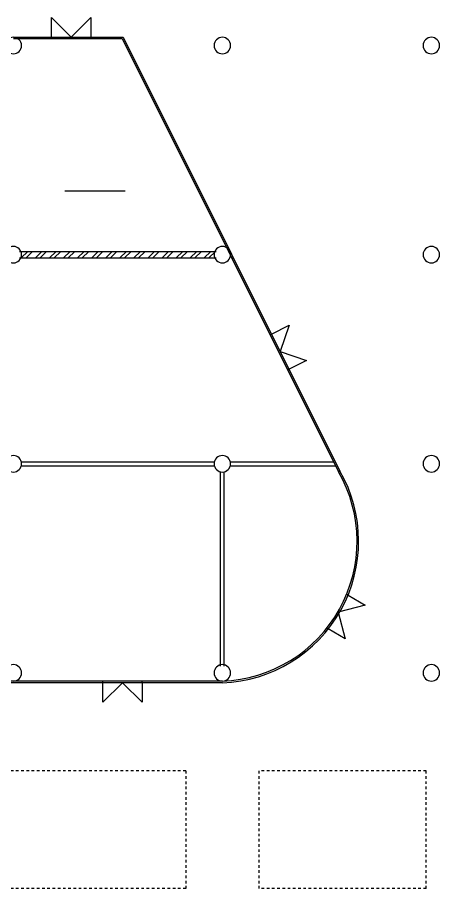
# Model space of a CAD drawing. Header units: metres. Extents: x 183920 to 188551, y 20757 to 23715.
# Drawn here: x 184321.52 to 184337.68, y 20921.11 to 20954.44 of the extents above; entities that cross this region are included whole.
import ezdxf

# ---------------------------------------------------------------- set-up
doc = ezdxf.new("R2010")
doc.units = ezdxf.units.M
for name, pattern in [('Style_18', [0]), ('Style_19', [0]), ('Style_2', [0]), ('Style_21', [9.525e-07, 6.35e-07, -3.175e-07])]:
    doc.linetypes.add(name, pattern=pattern)
for name, color, linetype, true_color in [('brick', 12, 'Continuous', 0xbd0000), ('COLON', 5, 'Continuous', 0x0000ff), ('DRAW', 7, 'Continuous', 0xffffff), ('GKL', 5, 'Continuous', 0x0000ff), ('Glass', 4, 'Continuous', 0x00ffff), ('S', 2, 'Continuous', 0xffff00), ('WALL', 7, 'Continuous', 0x000000)]:
    doc.layers.add(name, color=color, linetype=linetype, true_color=true_color)

# ---------------------------------------------------------------- blocks, each defined once
blk = doc.blocks.new('AC584E3954')
at = {"layer": 'Glass', "linetype": 'Style_19'}
for points in [[(-0.885, -1.234), (-0.885, -1.174)], [(0.615, -1.234), (0.615, -1.984), (-0.135, -1.234), (-0.885, -1.984), (-0.885, -1.234)], [(0.615, -1.234), (0.615, -1.174)]]:
    blk.add_lwpolyline(points, dxfattribs=at)

msp = doc.modelspace()

# ---------------------------------------------------------------- hatches: boundary and pattern name
at = {"layer": 'DRAW'}
h = msp.add_hatch(dxfattribs=at)
h.set_pattern_fill('PATTERN_0', color=256, scale=0.04, style=0, pattern_type=2)
h.set_pattern_definition([(45, (-3.6, 82), (-0.2694076836, 0.2694076836), []), (45, (-3.4204, 82), (-0.2694076836, 0.2694076836), [])])
edge = h.paths.add_edge_path(flags=0)
edge.add_line((184313.134, 20945.487), (184305.601, 20945.487))
edge.add_arc((184305.367, 20945.362), 0.265, 0, 28.1446, ccw=False)
edge.add_arc((184305.367, 20945.362), 0.265, -28.1446, 0, ccw=False)
edge.add_line((184305.601, 20945.237), (184313.134, 20945.237))
edge.add_arc((184313.367, 20945.362), 0.265, 180, 208.1446, ccw=False)
edge.add_arc((184313.367, 20945.362), 0.265, 151.8554, 180, ccw=False)
edge.add_line((184313.134, 20945.487), (184313.134, 20945.487))
edge = h.paths.add_edge_path(flags=0)
edge.add_line((184321.134, 20945.487), (184313.601, 20945.487))
edge.add_arc((184313.367, 20945.362), 0.265, 0, 28.1446, ccw=False)
edge.add_arc((184313.367, 20945.362), 0.265, -28.1446, 0, ccw=False)
edge.add_line((184313.601, 20945.237), (184321.134, 20945.237))
edge.add_arc((184321.367, 20945.362), 0.265, 180, 208.1446, ccw=False)
edge.add_arc((184321.367, 20945.362), 0.265, 151.8554, 180, ccw=False)
edge.add_line((184321.134, 20945.487), (184321.134, 20945.487))
edge = h.paths.add_edge_path(flags=0)
edge.add_arc((184329.367, 20945.362), 0.265, 151.8554, 180, ccw=False)
edge.add_line((184329.134, 20945.487), (184321.601, 20945.487))
edge.add_arc((184321.367, 20945.362), 0.265, 0, 28.1446, ccw=False)
edge.add_arc((184321.367, 20945.362), 0.265, -28.1446, 0, ccw=False)
edge.add_line((184321.601, 20945.237), (184329.134, 20945.237))
edge.add_arc((184329.367, 20945.362), 0.265, 180, 208.1446, ccw=False)
edge.add_line((184329.102, 20945.362), (184329.102, 20945.362))
edge = h.paths.add_edge_path(flags=0)
edge.add_line((184329.68, 20945.487), (184329.601, 20945.487))
edge.add_arc((184329.367, 20945.362), 0.265, 0, 28.1446, ccw=False)
edge.add_arc((184329.367, 20945.362), 0.265, -28.1446, 0, ccw=False)
edge.add_line((184329.601, 20945.237), (184329.805, 20945.237))
edge.add_line((184329.805, 20945.237), (184329.68, 20945.487))
edge.add_line((184329.68, 20945.487), (184329.68, 20945.487))
edge = h.paths.add_edge_path(flags=0)
edge.add_spline(control_points=[(184297.657, 20945.237), (184297.691, 20945.317), (184297.691, 20945.406), (184297.657, 20945.487)], knot_values=[0, 0, 0, 0, 1, 1, 1, 1], degree=3, periodic=0)
edge.add_line((184297.657, 20945.487), (184305.134, 20945.487))
edge.add_spline(control_points=[(184305.134, 20945.487), (184305.091, 20945.407), (184305.091, 20945.316), (184305.134, 20945.237)], knot_values=[0, 0, 0, 0, 1, 1, 1, 1], degree=3, periodic=0)
edge.add_line((184305.134, 20945.237), (184297.657, 20945.237))

# ---------------------------------------------------------------- linework, layer by layer
at = {"layer": 'brick', "linetype": 'Style_19'}
for points in [[(184321.601, 20945.487), (184329.134, 20945.487)], [(184321.601, 20945.237), (184329.134, 20945.237)]]:
    msp.add_lwpolyline(points, dxfattribs=at)
at = {"layer": 'COLON', "linetype": 'Style_2'}
for points in [[(184321.052, 20953.362, 1), (184321.682, 20953.362, 1), (184321.052, 20953.362)], [(184329.052, 20953.362, 1), (184329.682, 20953.362, 1), (184329.052, 20953.362)], [(184337.052, 20953.362, 1), (184337.682, 20953.362, 1), (184337.052, 20953.362)], [(184321.052, 20945.362, 1), (184321.682, 20945.362, 1), (184321.052, 20945.362)], [(184329.052, 20945.362, 1), (184329.682, 20945.362, 1), (184329.052, 20945.362)], [(184337.052, 20945.362, 1), (184337.682, 20945.362, 1), (184337.052, 20945.362)], [(184337.052, 20937.362, 1), (184337.682, 20937.362, 1), (184337.052, 20937.362)], [(184321.052, 20929.362, 1), (184321.682, 20929.362, 1), (184321.052, 20929.362)], [(184329.052, 20929.362, 1), (184329.682, 20929.362, 1), (184329.052, 20929.362)], [(184337.052, 20929.362, 1), (184337.682, 20929.362, 1), (184337.052, 20929.362)]]:
    msp.add_lwpolyline(points, format="xyb", close=True, dxfattribs=at)
at = {"layer": 'COLON', "linetype": 'Style_18'}
for points in [[(184321.052, 20937.362, 1), (184321.682, 20937.362, 1), (184321.052, 20937.362)], [(184329.052, 20937.362, 1), (184329.682, 20937.362, 1), (184329.052, 20937.362)]]:
    msp.add_lwpolyline(points, format="xyb", close=True, dxfattribs=at)
at = {"layer": 'GKL', "linetype": 'Style_19'}
for points in [[(184321.673, 20937.437), (184329.061, 20937.437)], [(184321.673, 20937.287), (184329.061, 20937.287)], [(184329.673, 20937.437), (184333.624, 20937.437)], [(184329.673, 20937.287), (184333.699, 20937.287)], [(184329.292, 20929.616), (184329.292, 20937.056)], [(184329.442, 20929.616), (184329.442, 20937.056)]]:
    msp.add_lwpolyline(points, dxfattribs=at)
at = {"layer": 'Glass', "linetype": 'Style_19'}
for points in [[(184321.367, 20953.687), (184325.569, 20953.687)], [(184321.367, 20953.627), (184325.532, 20953.627)], [(184325.532, 20953.627), (184333.815, 20937.055)], [(184325.569, 20953.687), (184333.869, 20937.082)], [(184329.367, 20928.987), (184291.707, 20928.987)], [(184329.367, 20929.047), (184291.767, 20929.047)]]:
    msp.add_lwpolyline(points, dxfattribs=at)
for points in [[(184329.367, 20928.987, 0.564398), (184333.867, 20937.085)], [(184329.367, 20929.047, 0.564241), (184333.815, 20937.055)]]:
    msp.add_lwpolyline(points, format="xyb", dxfattribs=at)
at = {"layer": 'S', "linetype": 'Style_19'}
msp.add_lwpolyline([(184325.649, 20947.791), (184323.341, 20947.791)], dxfattribs=at)
msp.add_lwpolyline([(184325.649, 20947.791), (184323.341, 20947.791)], dxfattribs=at)
at = {"layer": 'WALL', "linetype": 'Style_21'}
for points in [[(184327.967, 20925.611), (184305.567, 20925.611)], [(184327.967, 20925.611), (184327.967, 20921.111)], [(184330.767, 20925.611), (184330.767, 20921.111)], [(184337.167, 20925.611), (184330.767, 20925.611)], [(184337.167, 20921.112), (184337.167, 20925.612)], [(184327.967, 20921.111), (184305.567, 20921.111)], [(184337.167, 20921.111), (184330.767, 20921.111)]]:
    msp.add_lwpolyline(points, dxfattribs=at)

# ---------------------------------------------------------------- block references
at = {"layer": 'Glass'}
for p, rotation in [((184323.444, 20952.452), 180), ((184330.42, 20941.221), 116.5584979018739), ((184332.807, 20932.431), 59.43706820971502)]:
    msp.add_blockref('AC584E3954', p, dxfattribs=dict(at, rotation=rotation))
msp.add_blockref('AC584E3954', (184325.681, 20930.221), dxfattribs=at)

doc.saveas('drawing.dxf')
